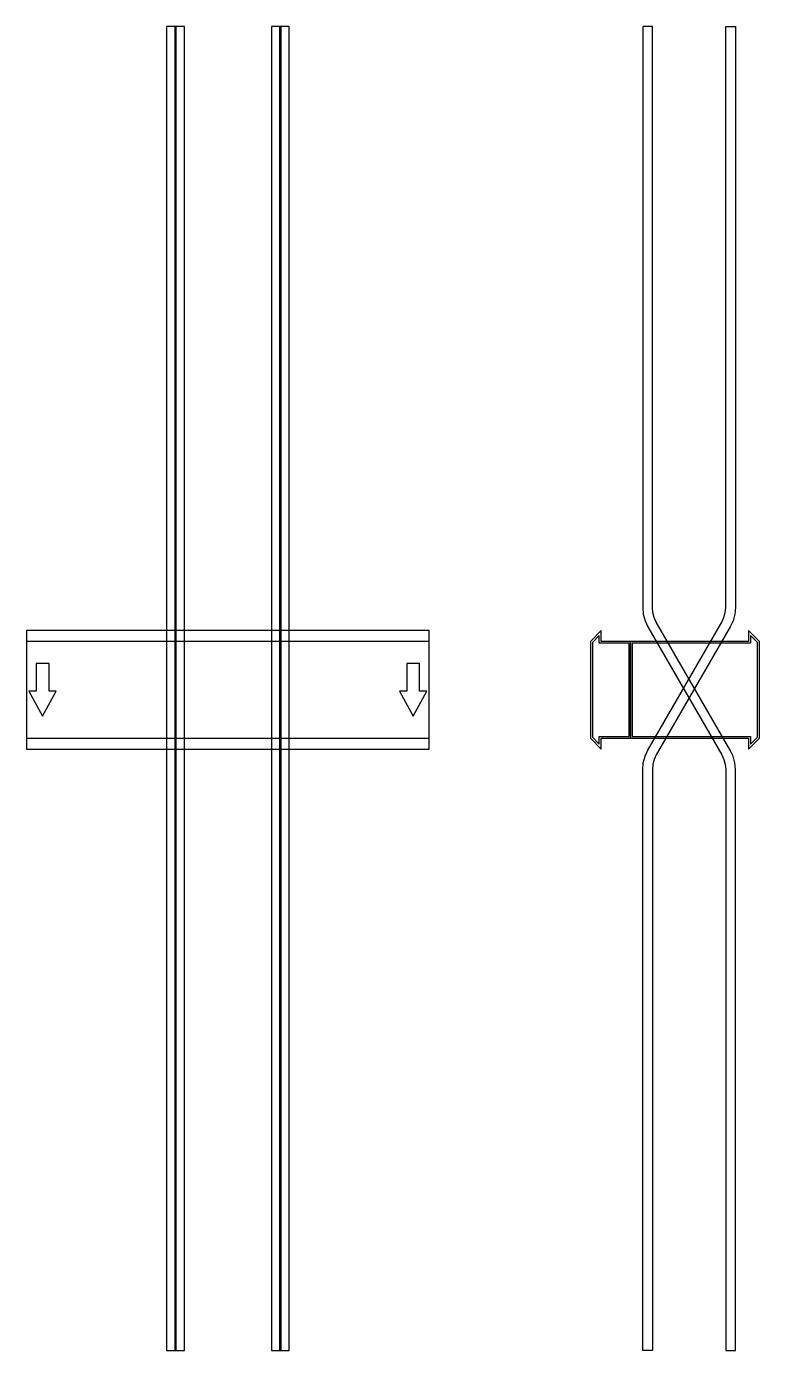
# Model space of a CAD drawing. Extents: x 0 to 910, y -820 to 823.
import ezdxf

# ---------------------------------------------------------------- set-up
doc = ezdxf.new("R2010")
doc.units = 0
doc.layers.add('Halfen', color=7, linetype='CONTINUOUS')

msp = doc.modelspace()

# ---------------------------------------------------------------- linework, layer by layer
at = {"layer": 'Halfen', "color": 7}
for points in [[(186, -819.914), (186, 823.254), (174, 823.254), (174, -819.914)], [(196, -819.914), (196, 823.254), (184, 823.254), (184, -819.914)], [(316, -819.914), (316, 823.254), (304, 823.254), (304, -819.914)], [(326, -819.914), (326, 823.254), (314, 823.254), (314, -819.914)], [(880, -819.914), (880, -98.785), (879.271, -90.449), (877.105, -82.368), (873.569, -74.785), (781.823, 84.124), (779.171, 89.812), (777.547, 95.873), (777, 102.124), (777, 162.254), (777, 823.254), (765, 823.254), (765, 162.254), (765, 102.124), (765.729, 93.789), (767.895, 85.707), (771.431, 78.124), (863.177, -80.785), (865.829, -86.472), (867.453, -92.533), (868, -98.785), (868, -819.914)], [(765, -819.914), (765, -98.785), (765.729, -90.449), (767.895, -82.368), (771.431, -74.785), (863.177, 84.124), (865.829, 89.812), (867.453, 95.873), (868, 102.124), (868, 162.254), (868, 823.254), (880, 823.254), (880, 162.254), (880, 102.124), (879.271, 93.789), (877.105, 85.707), (873.569, 78.124), (781.823, -80.785), (779.171, -86.472), (777.547, -92.533), (777, -98.785), (777, -819.914)], [(0, -73.5), (500, -73.5), (500, 73.5), (0, 73.5)], [(750, -60), (750, 60), (713.5, 60), (713.5, 73.5), (700, 60), (700, -60), (713.5, -73.5), (713.5, -60)], [(748, -58), (748, 58), (711, 58), (711, 67.25), (702.5, 58.75), (702.5, -58.75), (711, -67.25), (711, -58)], [(910, -60), (910, 60), (896.5, 73.5), (896.5, 60), (750, 60), (750, -60), (896.5, -60), (896.5, -73.5)], [(907.5, -58.75), (907.5, 58.75), (899, 67.25), (899, 58), (752, 58), (752, -58), (899, -58), (899, -67.25)], [(0, -60), (500, -60), (500, 60), (0, 60)], [(20, -32.5), (37, -1.5), (28, -1.5), (28, 32.5), (12, 32.5), (12, -1.5), (3, -1.5)], [(480, -32.5), (497, -1.5), (488, -1.5), (488, 32.5), (472, 32.5), (472, -1.5), (463, -1.5)]]:
    msp.add_lwpolyline(points, close=True, dxfattribs=at)

doc.saveas('drawing.dxf')
